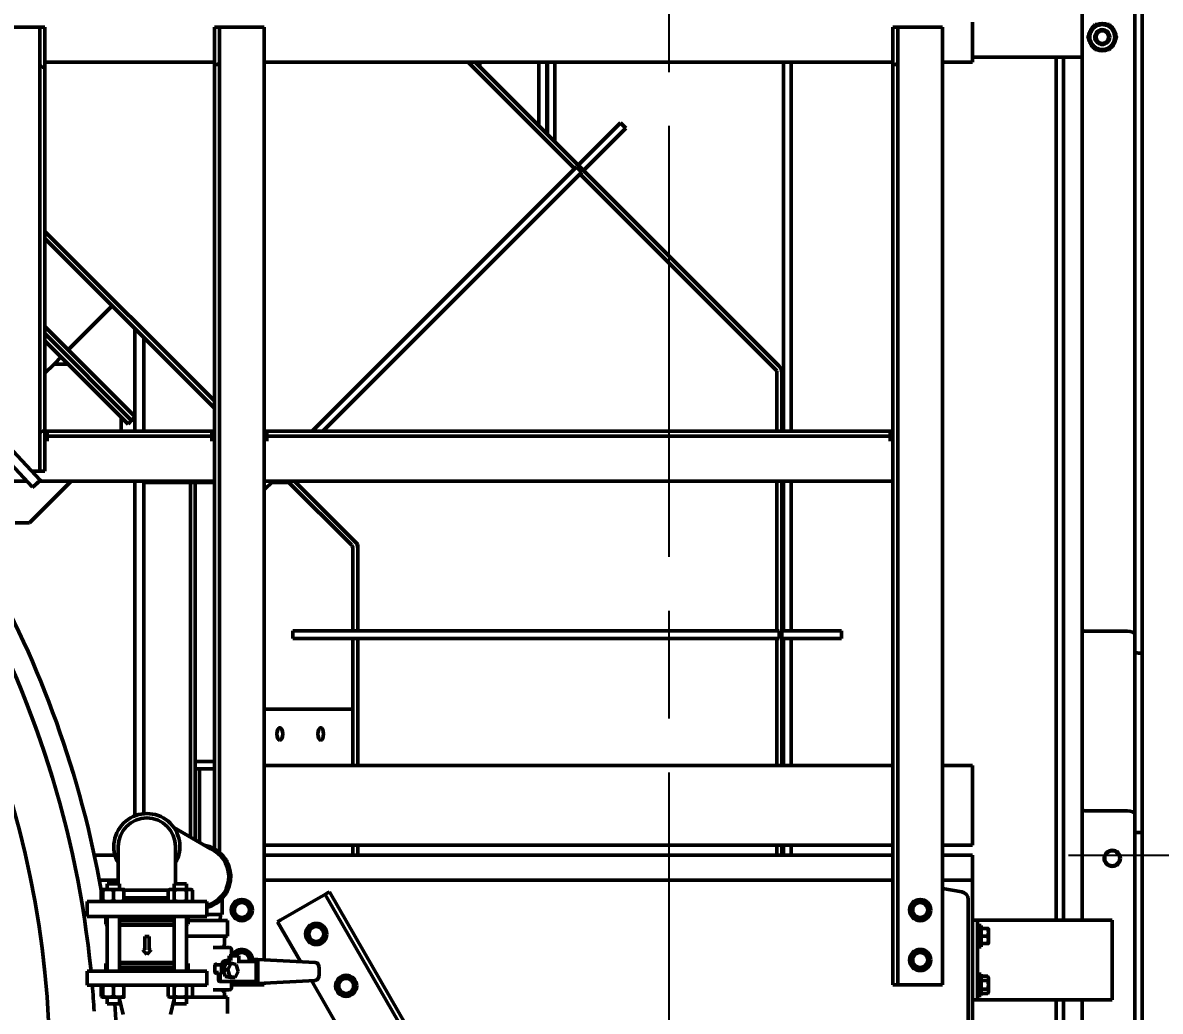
# Model space of a CAD drawing. Header units: inches. Extents: x 11 to 1621, y 11 to 1332.
# Drawn here: x 1294.2 to 1351.2, y 361.4 to 410.9 of the extents above; entities that cross this region are included whole.
import ezdxf

# ---------------------------------------------------------------- set-up
doc = ezdxf.new("R2010")
doc.units = ezdxf.units.IN
doc.header["$LTSCALE"] = 48
doc.header["$MEASUREMENT"] = 0
doc.linetypes.add('CHAIN', pattern=[0.7087, 0.4724, -0.0591, 0.1181, -0.0591])
for name, color, linetype, lineweight in [('Centerline (ANSI)', 7, 'Continuous', 25), ('Dimension (ANSI)', 7, 'Continuous', 25), ('Visible (ANSI)', 7, 'Continuous', 50)]:
    doc.layers.add(name, color=color, linetype=linetype, lineweight=lineweight)
doc.styles.add('Dimension Text', font='tahoma.ttf')
doc.dimstyles.new('ELC FT', dxfattribs={"dimscale": 48, "dimtxt": 0.12, "dimasz": 0.098425, "dimexe": 0.05, "dimexo": 0.1, "dimgap": 0.031496, "dimtad": 1, "dimdec": 5, "dimzin": 3, "dimdsep": 46, "dimlunit": 4, "dimtxsty": 'Dimension Text', "dimcen": 0.09, "dimdle": 0.5, "dimclrd": 5, "dimclre": 5, "dimclrt": 256, "dimadec": 1, "dimazin": 3, "dimtfac": 0.833333, "dimtofl": 0, "dimtmove": 0, "dimatfit": 3, "dimfxl": 0, "dimfrac": 2, "dimtolj": 1, "dimtzin": 0, "dimlwd": 25, "dimlwe": 25, "dimarcsym": 0})

# ---------------------------------------------------------------- blocks, each defined once
blk = doc.blocks.new('*D52')
at = {"layer": 'Defpoints', "color": 0, "linetype": 'Continuous', "transparency": 16777216}
for p in [(1341.759, 369.201), (1496.725, 369.201), (1479.309, 291.451)]:
    blk.add_point(p, dxfattribs=at)
at = {"layer": 'Dimension (ANSI)', "color": 5, "linetype": 'Continuous', "lineweight": 25, "transparency": 16777216}
for p, q in [((1346.559, 369.201), (1499.125, 369.201)), ((1496.725, 364.477), (1496.725, 348.077)), ((1496.725, 296.176), (1496.725, 312.575)), ((1484.109, 291.451), (1499.125, 291.451))]:
    blk.add_line(p, q, dxfattribs=at)
at = {"layer": 'Dimension (ANSI)', "color": 5, "linetype": 'Continuous', "transparency": 16777216}
for points in [[(1495.938, 364.477), (1497.512, 364.477), (1496.725, 369.201)], [(1495.938, 296.176), (1497.512, 296.176), (1496.725, 291.451)]]:
    blk.add_solid(points, dxfattribs=at)
at = {"layer": 'Dimension (ANSI)', "linetype": 'Continuous', "lineweight": 25, "transparency": 16777216, "insert": (1496.725, 330.326), "char_height": 5.76, "attachment_point": 5, "rotation": 90, "style": 'Dimension Text'}
blk.add_mtext('\\A1;\\fTahoma|b0|i0;6\'-5 3/4"\\P\\fTahoma|b0|i0;GRATING', dxfattribs=at)

msp = doc.modelspace()

# ---------------------------------------------------------------- linework, layer by layer
at = {"layer": 'Centerline (ANSI)', "linetype": 'CHAIN', "ltscale": 0.952448}
msp.add_line((1326.556979, 286.951101), (1326.556979, 506.511101), dxfattribs=at)
at = {"layer": 'Visible (ANSI)'}
for p, q in [((1347.259479, 411.451101), (1347.259479, 380.499471)), ((1349.884479, 379.412161), (1349.884479, 411.451101)), ((1350.259479, 379.33346), (1350.259479, 411.451101)), ((1292.879479, 410.701101), (1294.759479, 410.701101)), ((1294.759479, 410.701101), (1295.009479, 410.701101)), ((1295.259479, 410.701101), (1295.009479, 410.701101)), ((1295.009479, 410.701101), (1295.009479, 408.821101)), ((1295.259479, 408.701101), (1295.259479, 410.701101)), ((1303.759479, 410.701101), (1304.009479, 410.701101)), ((1303.759479, 408.826101), (1303.759479, 410.701101)), ((1304.009479, 410.701101), (1304.009479, 408.946101)), ((1304.009479, 410.701101), (1304.259479, 410.701101)), ((1304.259479, 410.701101), (1306.139479, 410.701101)), ((1306.259479, 410.701101), (1306.139479, 410.701101)), ((1306.259479, 363.960962), (1306.259479, 410.701101)), ((1337.759479, 410.701101), (1338.009479, 410.701101)), ((1337.759479, 408.826101), (1337.759479, 410.701101)), ((1338.009479, 410.701101), (1338.009479, 408.946101)), ((1338.009479, 410.701101), (1338.259479, 410.701101)), ((1338.259479, 410.701101), (1340.139479, 410.701101)), ((1340.259479, 410.701101), (1340.139479, 410.701101)), ((1340.259479, 362.701101), (1340.259479, 410.701101)), ((1341.759479, 410.951101), (1341.759479, 409.071101)), ((1295.009479, 408.821101), (1295.009479, 390.331101)), ((1295.259479, 408.951101), (1303.759479, 408.951101)), ((1303.889479, 408.826101), (1303.759479, 408.826101)), ((1303.759479, 369.525908), (1303.759479, 408.826101)), ((1304.009479, 369.35173), (1304.009479, 408.946101)), ((1306.259479, 408.951101), (1337.759479, 408.951101)), ((1321.818746, 403.604567), (1316.472213, 408.951101)), ((1321.995523, 403.781344), (1316.825766, 408.951101)), ((1317.056041, 408.720826), (1317.056041, 408.951101)), ((1320.016076, 405.760791), (1320.016076, 408.951101)), ((1320.419553, 405.357315), (1320.419553, 408.951101)), ((1320.446979, 405.329888), (1320.446979, 408.951101)), ((1320.826979, 404.949888), (1320.826979, 408.951101)), ((1332.286979, 390.451101), (1332.286979, 408.951101)), ((1332.666979, 390.451101), (1332.666979, 408.951101)), ((1337.889479, 408.826101), (1337.759479, 408.826101)), ((1337.759479, 362.701101), (1337.759479, 408.826101)), ((1338.009479, 362.701101), (1338.009479, 408.946101)), ((1340.259479, 408.951101), (1341.759479, 408.951101)), ((1347.248145, 409.201101), (1341.759479, 409.201101)), ((1341.759479, 408.951101), (1341.759479, 409.071101)), ((1345.946979, 409.201101), (1345.946979, 365.951101)), ((1346.321979, 365.951101), (1346.321979, 409.201101)), ((1347.248145, 409.201101), (1347.259479, 409.201101)), ((1295.129479, 408.701101), (1295.259479, 408.701101)), ((1295.259479, 390.451101), (1295.259479, 408.701101)), ((1321.995523, 403.781344), (1324.116843, 405.902665)), ((1322.260688, 403.516179), (1324.382008, 405.637499)), ((1324.116843, 405.902665), (1324.382008, 405.637499)), ((1308.66528, 390.451101), (1321.907135, 403.692956)), ((1322.1723, 403.427791), (1321.907135, 403.692956)), ((1321.995523, 403.781344), (1322.260688, 403.516179)), ((1309.19561, 390.451101), (1322.1723, 403.427791)), ((1331.946979, 393.476334), (1322.083911, 403.339402)), ((1332.050533, 393.726334), (1322.260688, 403.516179)), ((1295.259479, 400.465349), (1303.759479, 391.965349)), ((1295.259479, 400.111796), (1303.759479, 391.611796)), ((1298.638998, 396.732278), (1296.429289, 394.522569)), ((1299.788046, 391.163812), (1295.259479, 395.692379)), ((1299.61127, 390.987035), (1295.259479, 395.338825)), ((1299.61127, 390.987035), (1295.259479, 395.338825)), ((1299.774479, 391.177379), (1299.774479, 395.596796)), ((1300.214479, 390.451101), (1300.214479, 395.156796)), ((1295.259479, 394.985272), (1299.434493, 390.810258)), ((1295.722182, 393.815462), (1296.075736, 394.169016)), ((1295.722182, 393.815462), (1295.259479, 393.352759)), ((1296.429289, 393.815462), (1295.722182, 393.815462)), ((1331.946979, 390.451101), (1331.946979, 393.476334)), ((1332.196979, 390.451101), (1332.196979, 393.372781)), ((1299.08094, 390.456705), (1299.08094, 391.163812)), ((1299.61127, 390.987035), (1299.788046, 391.163812)), ((1299.774479, 390.451101), (1299.774479, 391.150245)), ((1299.434493, 390.810258), (1299.61127, 390.987035)), ((1292.962093, 390.206991), (1295.021728, 387.998302)), ((1295.009479, 390.331101), (1295.009479, 388.451101)), ((1295.259479, 390.451101), (1295.129479, 390.451101)), ((1295.259479, 390.451101), (1295.384479, 390.451101)), ((1295.259479, 388.451101), (1295.259479, 390.451101)), ((1295.384479, 390.451101), (1295.384479, 390.321101)), ((1295.384479, 390.451101), (1303.634479, 390.451101)), ((1295.384479, 390.201101), (1295.384479, 390.321101)), ((1295.384479, 390.201101), (1295.384479, 389.951101)), ((1295.384479, 390.201101), (1303.634479, 390.201101)), ((1299.08094, 390.456705), (1299.075336, 390.451101)), ((1303.634479, 390.321101), (1303.634479, 390.451101)), ((1303.634479, 390.451101), (1303.759479, 390.451101)), ((1303.634479, 390.321101), (1303.634479, 390.201101)), ((1303.634479, 389.951101), (1303.634479, 390.201101)), ((1306.259479, 390.451101), (1306.384479, 390.451101)), ((1306.384479, 390.451101), (1306.384479, 390.321101)), ((1306.384479, 390.451101), (1337.634479, 390.451101)), ((1306.384479, 390.201101), (1306.384479, 390.321101)), ((1306.384479, 390.201101), (1306.384479, 389.951101)), ((1306.384479, 390.201101), (1337.634479, 390.201101)), ((1337.634479, 390.321101), (1337.634479, 390.451101)), ((1337.634479, 390.451101), (1337.759479, 390.451101)), ((1337.634479, 390.321101), (1337.634479, 390.201101)), ((1337.634479, 389.951101), (1337.634479, 390.201101)), ((1294.634111, 387.636843), (1292.65459, 389.759619)), ((1294.599487, 388.451101), (1294.759479, 388.451101)), ((1294.759479, 388.451101), (1295.009479, 388.451101)), ((1295.009479, 388.451101), (1295.259479, 388.451101)), ((1292.759479, 387.951101), (1294.341061, 387.951101)), ((1296.575336, 387.951101), (1294.484745, 385.860511)), ((1295.021728, 387.998302), (1294.634111, 387.636843)), ((1295.035687, 387.983334), (1294.648069, 387.621875)), ((1295.001121, 387.951101), (1303.759479, 387.951101)), ((1295.021728, 387.998302), (1295.035687, 387.983334)), ((1299.774479, 371.173985), (1299.774479, 387.951101)), ((1300.214479, 371.278738), (1300.214479, 387.951101)), ((1300.214479, 387.880235), (1303.759479, 387.880235)), ((1302.791461, 387.880235), (1302.563766, 387.880235)), ((1302.563766, 370.103781), (1302.563766, 387.880235)), ((1302.791461, 369.972108), (1302.791461, 387.880235)), ((1306.259479, 387.514971), (1306.69561, 387.951101)), ((1306.259479, 387.951101), (1337.759479, 387.951101)), ((1306.624744, 387.880235), (1307.491041, 387.880235)), ((1307.420175, 387.951101), (1310.623756, 384.747519)), ((1307.773728, 387.951101), (1310.946979, 384.777849)), ((1331.946979, 380.444174), (1331.946979, 387.951101)), ((1332.196979, 380.444174), (1332.196979, 387.951101)), ((1332.286979, 380.444174), (1332.286979, 387.951101)), ((1332.666979, 380.444174), (1332.666979, 387.951101)), ((1294.648069, 387.621875), (1294.634111, 387.636843)), ((1293.777639, 385.860511), (1294.484745, 385.860511)), ((1310.696979, 384.570743), (1310.696979, 380.444174)), ((1310.946979, 384.777849), (1310.946979, 380.444174)), ((1307.696979, 380.444174), (1332.071979, 380.444174)), ((1307.696979, 380.444174), (1307.696979, 380.069174)), ((1332.071979, 380.069174), (1332.071979, 380.444174)), ((1332.196979, 380.444174), (1332.196979, 380.069174)), ((1332.196979, 380.444174), (1335.196979, 380.444174)), ((1335.196979, 380.444174), (1335.196979, 380.069174)), ((1347.259479, 371.499471), (1347.259479, 380.499471)), ((1347.449479, 380.420771), (1349.504479, 380.420771)), ((1347.449479, 380.420771), (1349.504479, 380.420771)), ((1307.696979, 380.069174), (1332.071979, 380.069174)), ((1310.696979, 380.069174), (1310.696979, 373.701101)), ((1310.946979, 380.069174), (1310.946979, 373.701101)), ((1331.946979, 373.701101), (1331.946979, 380.069174)), ((1332.196979, 380.069174), (1335.196979, 380.069174)), ((1332.196979, 373.701101), (1332.196979, 380.069174)), ((1332.286979, 373.701101), (1332.286979, 380.069174)), ((1332.666979, 373.701101), (1332.666979, 380.069174)), ((1349.884479, 370.412161), (1349.884479, 379.412161)), ((1350.074479, 379.33346), (1350.259479, 379.33346)), ((1350.074479, 379.33346), (1350.259479, 379.33346)), ((1350.259479, 370.33346), (1350.259479, 379.33346)), ((1306.259479, 376.525229), (1310.696979, 376.525229)), ((1303.747269, 373.900229), (1302.791461, 373.900229)), ((1302.791461, 373.525229), (1303.759479, 373.525229)), ((1303.009642, 369.845939), (1303.009642, 373.525229)), ((1306.259479, 373.701101), (1337.759479, 373.701101)), ((1340.259479, 373.701101), (1341.759479, 373.701101)), ((1341.759479, 373.701101), (1341.759479, 369.701101)), ((1347.259479, 365.951101), (1347.259479, 371.499471)), ((1347.449479, 371.420771), (1349.504479, 371.420771)), ((1347.449479, 371.420771), (1349.504479, 371.420771)), ((1303.570066, 369.521855), (1301.725229, 370.588692)), ((1349.884479, 294.451101), (1349.884479, 370.412161)), ((1350.074479, 370.33346), (1350.259479, 370.33346)), ((1350.074479, 370.33346), (1350.259479, 370.33346)), ((1350.259479, 294.451101), (1350.259479, 370.33346)), ((1298.936979, 367.757735), (1298.936979, 369.630235)), ((1301.811979, 367.757735), (1301.811979, 369.630235)), ((1303.725371, 369.432045), (1303.570066, 369.521855)), ((1306.259479, 369.701101), (1337.759479, 369.701101)), ((1310.696979, 369.701101), (1310.696979, 369.201101)), ((1310.946979, 369.701101), (1310.946979, 369.201101)), ((1331.946979, 369.201101), (1331.946979, 369.701101)), ((1332.196979, 369.201101), (1332.196979, 369.701101)), ((1332.286979, 369.201101), (1332.286979, 369.701101)), ((1332.666979, 369.201101), (1332.666979, 369.701101)), ((1340.259479, 369.701101), (1341.759479, 369.701101)), ((1297.739106, 369.201101), (1298.774789, 369.201101)), ((1337.759479, 369.201101), (1306.259479, 369.201101)), ((1341.759479, 369.201101), (1340.259479, 369.201101)), ((1341.759479, 369.201101), (1341.759479, 367.951101)), ((1298.936979, 367.951101), (1297.990642, 367.951101)), ((1299.007601, 367.757735), (1298.382601, 367.757735)), ((1298.382601, 367.757735), (1298.382601, 367.486735)), ((1299.007601, 367.757735), (1299.007601, 367.486735)), ((1302.366358, 367.757735), (1301.741358, 367.757735)), ((1301.741358, 367.757735), (1301.741358, 367.486735)), ((1302.366358, 367.757735), (1302.366358, 367.486735)), ((1306.259479, 367.951101), (1337.759479, 367.951101)), ((1337.759479, 367.951101), (1306.259479, 367.951101)), ((1341.759479, 367.951101), (1340.259479, 367.951101)), ((1341.759479, 367.951101), (1340.259479, 367.951101)), ((1341.759479, 359.951101), (1341.759479, 367.951101)), ((1298.164101, 367.486735), (1298.081955, 367.44843)), ((1298.081955, 367.44843), (1298.081955, 366.91604)), ((1298.429601, 367.486735), (1298.164101, 367.486735)), ((1298.164101, 367.44843), (1298.164101, 366.91604)), ((1298.960601, 367.486735), (1298.429601, 367.486735)), ((1298.695101, 367.44843), (1298.695101, 366.91604)), ((1299.226101, 367.486735), (1298.960601, 367.486735)), ((1301.455306, 367.455235), (1299.226101, 367.455235)), ((1299.226101, 367.44843), (1299.226101, 366.91604)), ((1301.522858, 367.486735), (1301.440712, 367.44843)), ((1301.440712, 367.44843), (1301.440712, 366.91604)), ((1301.593999, 367.486735), (1301.522858, 367.486735)), ((1302.053858, 367.486735), (1301.593999, 367.486735)), ((1301.747285, 367.44843), (1301.747285, 366.91604)), ((1302.513718, 367.486735), (1302.053858, 367.486735)), ((1302.360431, 367.44843), (1302.360431, 366.91604)), ((1302.584858, 367.486735), (1302.513718, 367.486735)), ((1302.584858, 367.486735), (1302.667004, 367.44843)), ((1302.667004, 367.44843), (1302.667004, 366.91604)), ((1309.086544, 367.111677), (1309.30305, 367.236677)), ((1309.46543, 367.330427), (1309.30305, 367.236677)), ((1313.947223, 359.192735), (1309.30305, 367.236677)), ((1309.46543, 367.330427), (1309.519557, 367.361677)), ((1309.519557, 367.361677), (1314.235898, 359.192735)), ((1340.259479, 367.524321), (1341.213848, 367.364614)), ((1341.213848, 367.364614), (1340.259479, 367.524321)), ((1303.374479, 366.877735), (1297.374479, 366.877735)), ((1297.374479, 366.127735), (1297.374479, 366.877735)), ((1298.164101, 366.877735), (1298.081955, 366.91604)), ((1301.440712, 367.067735), (1299.226101, 367.067735)), ((1301.522858, 366.877735), (1301.440712, 366.91604)), ((1302.584858, 366.877735), (1302.667004, 366.91604)), ((1303.374479, 366.127735), (1303.374479, 366.877735)), ((1304.141979, 366.232608), (1304.141979, 367.031209)), ((1307.08386, 365.955427), (1309.086544, 367.111677)), ((1341.539479, 366.979963), (1341.539479, 360.922239)), ((1341.539479, 360.922239), (1341.539479, 366.979963)), ((1303.374479, 366.127735), (1297.374479, 366.127735)), ((1298.309479, 366.062735), (1298.382601, 366.062735)), ((1298.309479, 366.062735), (1298.309479, 365.942735)), ((1298.382601, 366.127735), (1298.382601, 363.382735)), ((1299.007601, 366.127735), (1299.007601, 363.382735)), ((1301.741358, 366.067735), (1299.007601, 366.067735)), ((1299.007601, 366.062735), (1301.741358, 366.062735)), ((1301.741358, 366.127735), (1301.741358, 363.382735)), ((1302.366358, 366.127735), (1302.366358, 363.382735)), ((1302.366358, 366.062735), (1302.439479, 366.062735)), ((1302.439479, 366.062735), (1302.439479, 365.942735)), ((1303.374479, 366.232608), (1304.141979, 366.232608)), ((1304.049927, 365.924408), (1304.059559, 366.232608)), ((1298.309479, 365.942735), (1298.382601, 365.942735)), ((1298.311979, 365.745426), (1298.311979, 365.942735)), ((1298.382601, 365.745426), (1298.311979, 365.745426)), ((1298.382601, 365.733144), (1298.311979, 365.745426)), ((1299.007601, 365.942735), (1301.741358, 365.942735)), ((1301.741358, 365.745426), (1299.007601, 365.745426)), ((1301.741358, 365.694323), (1299.007601, 365.694323)), ((1302.366358, 365.942735), (1302.439479, 365.942735)), ((1302.436979, 365.745426), (1302.366358, 365.745426)), ((1302.366358, 365.733144), (1302.436979, 365.745426)), ((1302.436979, 365.745426), (1302.436979, 365.942735)), ((1303.260179, 365.924408), (1302.436979, 365.924408)), ((1303.260179, 365.924408), (1303.44785, 365.924408)), ((1304.365769, 365.924408), (1303.44785, 365.924408)), ((1304.365769, 365.924408), (1304.417332, 365.924408)), ((1304.417332, 365.137006), (1304.417332, 365.924408)), ((1307.08386, 365.955427), (1306.921481, 365.861677)), ((1308.073644, 363.866071), (1306.921481, 365.861677)), ((1341.759479, 365.951101), (1342.009479, 365.951101)), ((1342.009479, 365.951101), (1342.259479, 365.951101)), ((1342.009479, 365.951101), (1342.009479, 361.951101)), ((1342.186479, 365.677765), (1342.009479, 365.677765)), ((1342.186479, 364.614765), (1342.186479, 365.677765)), ((1342.186479, 365.521265), (1342.516986, 365.521265)), ((1342.259479, 365.951101), (1348.759479, 365.951101)), ((1342.550479, 365.333765), (1342.550479, 365.521265)), ((1348.759479, 365.951101), (1348.759479, 361.951101)), ((1300.267996, 365.13051), (1300.480963, 365.13051)), ((1300.267996, 365.13051), (1300.267996, 364.466297)), ((1300.480963, 364.466297), (1300.480963, 365.13051)), ((1302.366358, 365.137006), (1302.595928, 365.137006)), ((1302.595928, 365.137006), (1303.11726, 365.137006)), ((1303.11726, 365.137006), (1303.260179, 365.137006)), ((1303.44785, 365.137006), (1303.260179, 365.137006)), ((1303.44785, 365.137006), (1303.546598, 365.137006)), ((1303.546598, 365.137006), (1303.906809, 365.137006)), ((1303.906809, 365.137006), (1304.267021, 365.137006)), ((1304.266979, 365.042004), (1304.266979, 364.74526)), ((1304.267021, 365.137006), (1304.365769, 365.137006)), ((1304.417332, 365.137006), (1304.365769, 365.137006)), ((1342.186479, 365.146265), (1342.516986, 365.146265)), ((1342.550479, 364.958765), (1342.550479, 365.333765)), ((1342.550479, 364.771265), (1342.550479, 364.958765)), ((1300.374479, 364.216303), (1300.16471, 364.466297)), ((1300.16471, 364.466297), (1300.267996, 364.466297)), ((1300.584249, 364.466297), (1300.374479, 364.216303)), ((1300.480963, 364.466297), (1300.584249, 364.466297)), ((1304.022235, 364.574506), (1303.688535, 364.574506)), ((1304.519853, 364.574506), (1304.022235, 364.574506)), ((1304.619853, 364.474506), (1304.619853, 364.15505)), ((1342.186479, 364.614765), (1342.009479, 364.614765)), ((1342.186479, 364.771265), (1342.516986, 364.771265)), ((1298.382601, 363.777326), (1298.311979, 363.765044)), ((1298.382601, 363.765044), (1298.311979, 363.765044)), ((1298.311979, 363.567735), (1298.311979, 363.765044)), ((1301.741358, 363.816146), (1299.007601, 363.816146)), ((1301.741358, 363.765044), (1299.007601, 363.765044)), ((1302.366358, 363.777326), (1302.436979, 363.765044)), ((1302.436979, 363.765044), (1302.366358, 363.765044)), ((1302.436979, 363.567735), (1302.436979, 363.765044)), ((1304.241421, 363.552183), (1304.362992, 363.783617)), ((1304.359379, 363.928006), (1304.446551, 363.928006)), ((1304.362992, 363.783617), (1304.595452, 363.783617)), ((1304.435285, 363.478708), (1304.595452, 363.783617)), ((1304.446551, 363.928006), (1304.579373, 363.928006)), ((1304.492201, 364.15505), (1304.492201, 363.928006)), ((1304.492201, 364.15505), (1304.579373, 364.15505)), ((1304.579373, 364.15505), (1304.97784, 364.15505)), ((1304.579373, 363.928006), (1304.579373, 364.15505)), ((1304.595452, 363.783617), (1304.853705, 363.730498)), ((1305.024249, 363.878128), (1304.893281, 363.878128)), ((1304.97784, 364.15505), (1304.97784, 363.878128)), ((1305.725317, 363.878128), (1305.024249, 363.878128)), ((1305.725317, 363.878128), (1305.856285, 363.878128)), ((1305.767255, 363.976532), (1305.727016, 363.976532)), ((1305.727016, 363.976532), (1305.727016, 363.878128)), ((1305.764911, 363.878128), (1305.767291, 363.978066)), ((1305.93247, 363.978066), (1305.767291, 363.978066)), ((1305.856285, 362.874191), (1305.856285, 363.878128)), ((1305.856285, 363.878128), (1305.93009, 363.878128)), ((1305.93009, 363.878128), (1305.93247, 363.978066)), ((1305.93009, 362.874191), (1305.93009, 363.878128)), ((1308.815128, 363.827288), (1305.93247, 363.978066)), ((1297.374479, 363.382735), (1303.374479, 363.382735)), ((1297.374479, 363.382735), (1297.374479, 362.692735)), ((1298.382601, 363.567735), (1298.309479, 363.567735)), ((1298.309479, 363.447735), (1298.309479, 363.567735)), ((1298.382601, 363.447735), (1298.309479, 363.447735)), ((1301.741358, 363.567735), (1299.007601, 363.567735)), ((1301.741358, 363.447735), (1299.007601, 363.447735)), ((1299.007601, 363.442735), (1301.741358, 363.442735)), ((1302.439479, 363.567735), (1302.366358, 363.567735)), ((1302.439479, 363.447735), (1302.366358, 363.447735)), ((1302.439479, 363.447735), (1302.439479, 363.567735)), ((1303.374479, 363.382735), (1303.374479, 362.692735)), ((1303.772039, 363.711471), (1304.120728, 363.711471)), ((1303.772039, 363.711471), (1303.772039, 363.31777)), ((1303.772039, 363.31777), (1303.960912, 363.31777)), ((1303.960912, 363.31777), (1303.960912, 362.952931)), ((1304.048084, 362.952931), (1304.048084, 363.31777)), ((1304.048084, 363.31777), (1304.120728, 363.31777)), ((1304.120728, 363.31777), (1304.120728, 363.711471)), ((1304.120728, 363.711471), (1304.273922, 363.711471)), ((1304.273922, 363.31777), (1304.120728, 363.31777)), ((1304.241322, 363.478708), (1304.435285, 363.478708)), ((1304.300913, 363.12068), (1304.246917, 363.31777)), ((1304.533372, 363.12068), (1304.435285, 363.478708)), ((1304.951792, 363.37247), (1304.791626, 363.067561)), ((1304.853705, 363.730498), (1304.951792, 363.37247)), ((1309.008359, 363.221697), (1309.008359, 363.530622)), ((1342.186479, 363.232601), (1342.009479, 363.232601)), ((1342.186479, 362.169601), (1342.186479, 363.232601)), ((1297.374479, 362.692735), (1303.374479, 362.692735)), ((1298.164101, 362.692735), (1298.081955, 362.65443)), ((1298.081955, 362.12204), (1298.081955, 362.65443)), ((1298.164101, 362.12204), (1298.164101, 362.65443)), ((1298.695101, 362.12204), (1298.695101, 362.65443)), ((1299.226101, 362.12204), (1299.226101, 362.65443)), ((1301.522858, 362.692735), (1301.440712, 362.65443)), ((1301.440712, 362.12204), (1301.440712, 362.65443)), ((1301.747285, 362.12204), (1301.747285, 362.65443)), ((1302.360431, 362.12204), (1302.360431, 362.65443)), ((1302.584858, 362.692735), (1302.667004, 362.65443)), ((1302.667004, 362.12204), (1302.667004, 362.65443)), ((1304.014041, 362.874191), (1304.101213, 362.874191)), ((1304.893281, 362.874191), (1304.101213, 362.874191)), ((1304.300913, 363.12068), (1304.533372, 363.12068)), ((1304.559167, 363.067561), (1304.300913, 363.12068)), ((1304.791626, 363.067561), (1304.533372, 363.12068)), ((1304.559167, 363.067561), (1304.791626, 363.067561)), ((1304.619853, 362.874191), (1304.619853, 362.554735)), ((1306.139479, 362.701101), (1304.619853, 362.701101)), ((1304.893281, 362.874191), (1305.024249, 362.874191)), ((1305.725317, 362.874191), (1305.024249, 362.874191)), ((1305.856285, 362.874191), (1305.725317, 362.874191)), ((1305.727016, 362.874191), (1305.727016, 362.775788)), ((1305.727016, 362.775788), (1305.767255, 362.775788)), ((1305.764911, 362.874191), (1305.767291, 362.774253)), ((1305.767291, 362.774253), (1305.93247, 362.774253)), ((1305.856285, 362.874191), (1305.93009, 362.874191)), ((1305.93247, 362.774253), (1305.93009, 362.874191)), ((1305.93247, 362.774253), (1308.815128, 362.925031)), ((1306.139479, 362.701101), (1306.259479, 362.701101)), ((1306.259479, 362.701101), (1306.259479, 362.791358)), ((1310.133284, 360.29867), (1308.622763, 362.91497)), ((1337.889479, 362.701101), (1337.759479, 362.701101)), ((1337.889479, 362.701101), (1338.009479, 362.701101)), ((1338.259479, 362.701101), (1338.009479, 362.701101)), ((1340.139479, 362.701101), (1338.259479, 362.701101)), ((1340.139479, 362.701101), (1340.259479, 362.701101)), ((1342.186479, 363.134114), (1342.516986, 363.134114)), ((1342.186479, 362.917607), (1342.516986, 362.917607)), ((1342.550479, 363.076101), (1342.516986, 363.134114)), ((1342.550479, 363.02586), (1342.550479, 363.076101)), ((1342.550479, 362.701101), (1342.550479, 363.02586)), ((1342.550479, 362.376341), (1342.550479, 362.701101)), ((1298.164101, 362.083735), (1298.081955, 362.12204)), ((1298.164101, 362.083735), (1298.429601, 362.083735)), ((1298.382601, 362.083735), (1298.382601, 361.757735)), ((1298.429601, 362.083735), (1298.960601, 362.083735)), ((1298.960601, 362.083735), (1299.226101, 362.083735)), ((1299.007601, 362.083735), (1299.007601, 361.757735)), ((1301.522858, 362.083735), (1301.440712, 362.12204)), ((1301.522858, 362.083735), (1301.593999, 362.083735)), ((1301.593999, 362.083735), (1302.053858, 362.083735)), ((1301.741358, 362.083735), (1301.741358, 361.757735)), ((1302.053858, 362.083735), (1302.513718, 362.083735)), ((1302.366358, 362.083735), (1302.366358, 361.757735)), ((1302.513718, 362.083735), (1302.584858, 362.083735)), ((1302.584858, 362.083735), (1302.667004, 362.12204)), ((1302.595928, 362.087006), (1302.591874, 362.087006)), ((1303.11726, 362.087006), (1302.595928, 362.087006)), ((1303.260179, 362.087006), (1303.11726, 362.087006)), ((1303.260179, 362.087006), (1303.44785, 362.087006)), ((1303.546598, 362.087006), (1303.44785, 362.087006)), ((1303.906809, 362.087006), (1303.546598, 362.087006)), ((1303.69105, 362.454735), (1304.022235, 362.454735)), ((1304.267021, 362.087006), (1303.906809, 362.087006)), ((1304.022235, 362.454735), (1304.519853, 362.454735)), ((1304.266979, 362.294852), (1304.266979, 362.182009)), ((1304.365769, 362.087006), (1304.267021, 362.087006)), ((1304.365769, 362.087006), (1304.417332, 362.087006)), ((1304.417332, 361.260235), (1304.417332, 362.087006)), ((1342.186479, 362.169601), (1342.009479, 362.169601)), ((1342.186479, 362.484595), (1342.516986, 362.484595)), ((1342.186479, 362.268088), (1342.516986, 362.268088)), ((1342.550479, 362.326101), (1342.516986, 362.268088)), ((1342.550479, 362.326101), (1342.550479, 362.376341)), ((1298.382601, 361.757735), (1299.007601, 361.757735)), ((1299.184479, 361.213846), (1299.007601, 361.98321)), ((1301.564479, 361.213846), (1301.741358, 361.98321)), ((1301.741358, 361.757735), (1302.366358, 361.757735)), ((1342.009479, 361.951101), (1341.759479, 361.951101)), ((1342.009479, 361.951101), (1342.259479, 361.951101)), ((1348.759479, 361.951101), (1342.259479, 361.951101)), ((1345.946979, 361.951101), (1345.946979, 322.450782)), ((1346.321979, 292.50523), (1346.321979, 361.951101)), ((1347.259479, 294.451101), (1347.259479, 361.951101))]:
    msp.add_line(p, q, dxfattribs=at)
for centre, radius in [((1348.259479, 410.201101), 0.375127), ((1348.259479, 410.201101), 0.375), ((1348.259479, 410.201101), 0.313655), ((1247.196979, 358.380235), 48.3125), ((1348.759479, 369.044851), 0.40625), ((1348.759479, 369.044851), 0.375), ((1305.134479, 366.451101), 0.5315), ((1339.134479, 366.451101), 0.5315), ((1308.862265, 365.250139), 0.5315), ((1339.134479, 363.951101), 0.5315), ((1310.362265, 362.652063), 0.5315)]:
    msp.add_circle(centre, radius, dxfattribs=at)
for centre, radius, start, end in [((1348.259479, 410.201101), 0.6875, 125.3800227, 174.6199773), ((1348.259479, 410.201101), 0.625, 150, 210), ((1348.259479, 410.201101), 0.625, 90, 150), ((1348.259479, 410.201101), 0.6875, 65.3800227, 114.6199773), ((1348.259479, 410.201101), 0.625, 30, 90), ((1348.259479, 410.201101), 0.6875, 5.3800227, 54.6199773), ((1348.259479, 410.201101), 0.625, 330, 30), ((1348.259479, 410.201101), 0.6875, 185.3800227, 234.6199773), ((1348.259479, 410.201101), 0.6875, 305.3800227, 354.6199773), ((1348.259479, 410.201101), 0.625, 210, 270), ((1348.259479, 410.201101), 0.6875, 245.3800227, 294.6199773), ((1348.259479, 410.201101), 0.625, 270, 330), ((1295.129479, 408.821101), 0.12, 180, 270), ((1303.889479, 408.946101), 0.12, 270, 0), ((1337.889479, 408.946101), 0.12, 270, 0), ((1331.696979, 393.372781), 0.5, 0, 45), ((1295.129479, 390.331101), 0.12, 90, 180), ((1310.446979, 384.570743), 0.5, 0, 45), ((1310.446979, 384.570743), 0.25, 0, 45), ((1247.196979, 358.380235), 51.6875, 10.1048255, 29.4399956), ((1247.196979, 358.380235), 50.625, 5.6709263, 29.5835118), ((1300.374479, 369.630235), 1.65625, 330.2183448, 209.7816552), ((1300.374479, 369.630235), 1.4375, 0, 180), ((1302.971506, 368.128419), 1.604331, 284.5472473, 80.1338321), ((1302.971506, 368.128419), 1.505906, 285.5212145, 59.9599466), ((1302.971506, 368.128419), 1.61, 26.7254472, 33.1944461), ((1302.971506, 368.128419), 1.61, 326.7254472, 333.1944461), ((1341.149479, 366.979963), 0.39, 0, 80.5), ((1341.149479, 366.979963), 0.39, 0, 80.5), ((1305.134479, 366.451101), 0.375, 150, 210), ((1305.134479, 366.451101), 0.375, 90, 150), ((1305.134479, 366.451101), 0.375, 30, 90), ((1305.134479, 366.451101), 0.375, 330, 30), ((1339.134479, 366.451101), 0.375, 150, 210), ((1339.134479, 366.451101), 0.375, 90, 150), ((1339.134479, 366.451101), 0.375, 30, 90), ((1339.134479, 366.451101), 0.375, 330, 30), ((1247.196979, 358.380235), 51.6875, 8.5477509, 8.6206199), ((1305.134479, 366.451101), 0.375, 210, 270), ((1305.134479, 366.451101), 0.375, 270, 330), ((1339.134479, 366.451101), 0.375, 210, 270), ((1339.134479, 366.451101), 0.375, 270, 330), ((1247.196979, 358.380235), 51.6875, 7.9909101, 8.1832238), ((1308.862265, 365.250139), 0.375, 120, 180), ((1308.862265, 365.250139), 0.375, 60, 120), ((1308.862265, 365.250139), 0.375, 0, 60), ((1308.862265, 365.250139), 0.375, 180, 240), ((1308.862265, 365.250139), 0.375, 240, 300), ((1308.862265, 365.250139), 0.375, 300, 0), ((1304.266979, 364.528753), 0.125, 120, 153.9844878), ((1304.141979, 364.74526), 0.125, 300, 0), ((1304.519853, 364.474506), 0.1, 0, 90), ((1305.134479, 363.951101), 0.5315, 352.1086027, 157.4354757), ((1305.134479, 363.951101), 0.375, 90, 147.0529128), ((1305.134479, 363.951101), 0.375, 30, 90), ((1339.134479, 363.951101), 0.375, 90, 150), ((1339.134479, 363.951101), 0.375, 30, 90), ((1305.134479, 363.951101), 0.375, 348.7789959, 30), ((1339.134479, 363.951101), 0.375, 150, 210), ((1339.134479, 363.951101), 0.375, 210, 270), ((1339.134479, 363.951101), 0.375, 270, 330), ((1339.134479, 363.951101), 0.375, 330, 30), ((1247.196979, 358.380235), 50.625, 3.3972958, 4.8866738), ((1310.362265, 362.652063), 0.375, 120, 180), ((1310.362265, 362.652063), 0.375, 180, 240), ((1310.362265, 362.652063), 0.375, 60, 120), ((1310.362265, 362.652063), 0.375, 0, 60), ((1310.362265, 362.652063), 0.375, 300, 0), ((1304.266979, 362.511359), 0.125, 210.9908332, 240), ((1304.141979, 362.294852), 0.125, 0, 60), ((1304.519853, 362.554735), 0.1, 270, 0), ((1310.362265, 362.652063), 0.375, 240, 300), ((1247.196979, 358.380235), 51.6875, 1.3563288, 3.7466404)]:
    msp.add_arc(centre, radius, start, end, dxfattribs=at)
for centre, major_axis, ratio, start_param, end_param in [((1347.449479, 380.499471), (0.19, 0), 0.414213562, 3.141592654, 4.71238898), ((1347.449479, 380.499471), (0.19, 0), 0.414213562, 3.141592654, 4.71238898), ((1349.504479, 380.26337), (-0.38, 0), 0.414213562, 3.141592654, 4.71238898), ((1349.504479, 380.26337), (-0.38, 0), 0.414213562, 3.141592654, 4.71238898), ((1350.074479, 379.412161), (0.19, 0), 0.414213562, 3.141592654, 4.71238898), ((1350.074479, 379.412161), (0.19, 0), 0.414213562, 3.141592654, 4.71238898), ((1303.747269, 374.280229), (0, -0.38), 0.890292068, 0, 0.036100318), ((1347.449479, 371.499471), (0.19, 0), 0.414213562, 3.141592654, 4.71238898), ((1347.449479, 371.499471), (0.19, 0), 0.414213562, 3.141592654, 4.71238898), ((1349.504479, 371.26337), (-0.38, 0), 0.414213562, 3.141592654, 4.71238898), ((1349.504479, 371.26337), (-0.38, 0), 0.414213562, 3.141592654, 4.71238898), ((1350.074479, 370.412161), (0.19, 0), 0.414213562, 3.141592654, 4.71238898), ((1350.074479, 370.412161), (0.19, 0), 0.414213562, 3.141592654, 4.71238898), ((1303.712943, 363.811471), (-0.093222, 0.093222), 0.388213183, 2.771288439, 4.342084766), ((1304.34485, 363.514621), (0, 0.413386), 0.674737093, 6.25713842, 7.357664272), ((1304.359379, 363.514621), (0, 0.413386), 0.674737093, 0, 1.074478965), ((1304.446551, 363.514621), (0, 0.413386), 0.674737093, 0, 1.074478965), ((1308.808063, 363.530622), (0, 0.29685), 0.674737093, 4.71238898, 6.247907675), ((1303.712943, 363.21777), (0.093222, 0.093222), 0.388213183, 5.082693195, 6.653489522), ((1308.808063, 363.221697), (0, -0.29685), 0.674737093, 0.035277632, 1.570796327), ((1304.014041, 362.952931), (0, -0.07874), 0.674737093, 4.71238898, 6.283185307), ((1304.101213, 362.952931), (0, -0.07874), 0.674737093, 4.71238898, 6.283185307)]:
    msp.add_ellipse(centre, major_axis=major_axis, ratio=ratio, start_param=start_param, end_param=end_param, dxfattribs=at)
for centre in [(1307.037932, 375.275229), (1309.087187, 375.275229)]:
    msp.add_ellipse(centre, major_axis=(0, -0.3125), ratio=0.45538998, dxfattribs=at)
for points, weights in [([(1347.537792, 410.201101), (1347.634479, 410.368569), (1347.718214, 410.513601)], [1, 1.0379548493, 1]), ([(1347.718214, 410.513601), (1347.801948, 410.658633), (1347.898636, 410.826101)], [1, 1.0379548493, 1]), ([(1347.898636, 410.826101), (1348.092011, 410.826101), (1348.259479, 410.826101)], [1, 1.0379548493, 1]), ([(1348.259479, 410.826101), (1348.426948, 410.826101), (1348.620323, 410.826101)], [1, 1.0379548493, 1]), ([(1348.620323, 410.826101), (1348.717011, 410.658633), (1348.800745, 410.513601)], [1, 1.0379548493, 1]), ([(1348.800745, 410.513601), (1348.884479, 410.368569), (1348.981167, 410.201101)], [1, 1.0379548493, 1]), ([(1347.718214, 409.888601), (1347.634479, 410.033633), (1347.537792, 410.201101)], [1, 1.0379548493, 1]), ([(1348.981167, 410.201101), (1348.884479, 410.033633), (1348.800745, 409.888601)], [1, 1.0379548493, 1]), ([(1347.898636, 409.576101), (1347.801948, 409.743569), (1347.718214, 409.888601)], [1, 1.0379548493, 1]), ([(1348.259479, 409.576101), (1348.092011, 409.576101), (1347.898636, 409.576101)], [1, 1.0379548493, 1]), ([(1348.620323, 409.576101), (1348.426948, 409.576101), (1348.259479, 409.576101)], [1, 1.0379548493, 1]), ([(1348.800745, 409.888601), (1348.717011, 409.743569), (1348.620323, 409.576101)], [1, 1.0379548493, 1]), ([(1304.307808, 369.016212), (1304.313285, 369.013044), (1304.318782, 369.009865)], [1.00194143343, 1.00101682514, 1.00007751287]), ([(1304.409513, 368.852461), (1304.409509, 368.846111), (1304.409504, 368.839784)], [1.00007751287, 1.00101682514, 1.00194143343]), ([(1298.164101, 367.478), (1298.125268, 367.468627), (1298.081955, 367.44843)], [1.01895290532, 1.01965956375, 1]), ([(1298.164101, 367.44843), (1298.164101, 367.486735), (1298.164101, 367.486735)], [1, 1.0379548493, 1]), ([(1298.429601, 367.486735), (1298.306382, 367.486735), (1298.164101, 367.44843)], [1, 1.0379548493, 1]), ([(1298.695101, 367.44843), (1298.55282, 367.486735), (1298.429601, 367.486735)], [1, 1.0379548493, 1]), ([(1298.960601, 367.486735), (1298.837382, 367.486735), (1298.695101, 367.44843)], [1, 1.0379548493, 1]), ([(1299.226101, 367.44843), (1299.08382, 367.486735), (1298.960601, 367.486735)], [1, 1.0379548493, 1]), ([(1299.226101, 367.486735), (1299.226101, 367.486735), (1299.226101, 367.44843)], [1, 1.0379548493, 1]), ([(1301.593999, 367.486735), (1301.522858, 367.486735), (1301.440712, 367.44843)], [1, 1.0379548493, 1]), ([(1301.747285, 367.44843), (1301.665139, 367.486735), (1301.593999, 367.486735)], [1, 1.0379548493, 1]), ([(1302.053858, 367.486735), (1301.911577, 367.486735), (1301.747285, 367.44843)], [1, 1.0379548493, 1]), ([(1302.360431, 367.44843), (1302.196139, 367.486735), (1302.053858, 367.486735)], [1, 1.0379548493, 1]), ([(1302.513718, 367.486735), (1302.442577, 367.486735), (1302.360431, 367.44843)], [1, 1.0379548493, 1]), ([(1302.667004, 367.44843), (1302.584858, 367.486735), (1302.513718, 367.486735)], [1, 1.0379548493, 1]), ([(1304.317549, 367.24509), (1304.312047, 367.241919), (1304.306565, 367.238759)], [1.00007751287, 1.00101682514, 1.00194143343]), ([(1304.408508, 367.415044), (1304.408504, 367.408717), (1304.408499, 367.402367)], [1.00194143343, 1.00101682514, 1.00007751287]), ([(1298.081955, 366.91604), (1298.125268, 366.895843), (1298.164101, 366.88647)], [1, 1.01965956375, 1.01895290532]), ([(1298.164101, 366.877735), (1298.164101, 366.877735), (1298.164101, 366.91604)], [1, 1.0379548493, 1]), ([(1298.164101, 366.91604), (1298.306382, 366.877735), (1298.429601, 366.877735)], [1, 1.0379548493, 1]), ([(1298.429601, 366.877735), (1298.55282, 366.877735), (1298.695101, 366.91604)], [1, 1.0379548493, 1]), ([(1298.695101, 366.91604), (1298.837382, 366.877735), (1298.960601, 366.877735)], [1, 1.0379548493, 1]), ([(1298.960601, 366.877735), (1299.08382, 366.877735), (1299.226101, 366.91604)], [1, 1.0379548493, 1]), ([(1299.226101, 366.91604), (1299.226101, 366.877735), (1299.226101, 366.877735)], [1, 1.0379548493, 1]), ([(1301.440712, 366.91604), (1301.522858, 366.877735), (1301.593999, 366.877735)], [1, 1.0379548493, 1]), ([(1301.593999, 366.877735), (1301.665139, 366.877735), (1301.747285, 366.91604)], [1, 1.0379548493, 1]), ([(1301.747285, 366.91604), (1301.911577, 366.877735), (1302.053858, 366.877735)], [1, 1.0379548493, 1]), ([(1302.053858, 366.877735), (1302.196139, 366.877735), (1302.360431, 366.91604)], [1, 1.0379548493, 1]), ([(1302.360431, 366.91604), (1302.442577, 366.877735), (1302.513718, 366.877735)], [1, 1.0379548493, 1]), ([(1302.513718, 366.877735), (1302.584858, 366.877735), (1302.667004, 366.91604)], [1, 1.0379548493, 1]), ([(1304.701467, 366.451101), (1304.759479, 366.551582), (1304.80972, 366.638601)], [1, 1.0379548493, 1]), ([(1304.80972, 366.638601), (1304.85996, 366.72562), (1304.917973, 366.826101)], [1, 1.0379548493, 1]), ([(1304.917973, 366.826101), (1305.033999, 366.826101), (1305.134479, 366.826101)], [1, 1.0379548493, 1]), ([(1305.134479, 366.826101), (1305.23496, 366.826101), (1305.350986, 366.826101)], [1, 1.0379548493, 1]), ([(1305.350986, 366.826101), (1305.408999, 366.72562), (1305.459239, 366.638601)], [1, 1.0379548493, 1]), ([(1305.459239, 366.638601), (1305.509479, 366.551582), (1305.567492, 366.451101)], [1, 1.0379548493, 1]), ([(1338.701467, 366.451101), (1338.759479, 366.551582), (1338.80972, 366.638601)], [1, 1.0379548493, 1]), ([(1338.80972, 366.638601), (1338.85996, 366.72562), (1338.917973, 366.826101)], [1, 1.0379548493, 1]), ([(1338.917973, 366.826101), (1339.033999, 366.826101), (1339.134479, 366.826101)], [1, 1.0379548493, 1]), ([(1339.134479, 366.826101), (1339.23496, 366.826101), (1339.350986, 366.826101)], [1, 1.0379548493, 1]), ([(1339.350986, 366.826101), (1339.408999, 366.72562), (1339.459239, 366.638601)], [1, 1.0379548493, 1]), ([(1339.459239, 366.638601), (1339.509479, 366.551582), (1339.567492, 366.451101)], [1, 1.0379548493, 1]), ([(1304.80972, 366.263601), (1304.759479, 366.35062), (1304.701467, 366.451101)], [1, 1.0379548493, 1]), ([(1304.917973, 366.076101), (1304.85996, 366.176582), (1304.80972, 366.263601)], [1, 1.0379548493, 1]), ([(1305.134479, 366.076101), (1305.033999, 366.076101), (1304.917973, 366.076101)], [1, 1.0379548493, 1]), ([(1305.350986, 366.076101), (1305.23496, 366.076101), (1305.134479, 366.076101)], [1, 1.0379548493, 1]), ([(1305.459239, 366.263601), (1305.408999, 366.176582), (1305.350986, 366.076101)], [1, 1.0379548493, 1]), ([(1305.567492, 366.451101), (1305.509479, 366.35062), (1305.459239, 366.263601)], [1, 1.0379548493, 1]), ([(1338.80972, 366.263601), (1338.759479, 366.35062), (1338.701467, 366.451101)], [1, 1.0379548493, 1]), ([(1338.917973, 366.076101), (1338.85996, 366.176582), (1338.80972, 366.263601)], [1, 1.0379548493, 1]), ([(1339.134479, 366.076101), (1339.033999, 366.076101), (1338.917973, 366.076101)], [1, 1.0379548493, 1]), ([(1339.350986, 366.076101), (1339.23496, 366.076101), (1339.134479, 366.076101)], [1, 1.0379548493, 1]), ([(1339.459239, 366.263601), (1339.408999, 366.176582), (1339.350986, 366.076101)], [1, 1.0379548493, 1]), ([(1339.567492, 366.451101), (1339.509479, 366.35062), (1339.459239, 366.263601)], [1, 1.0379548493, 1]), ([(1308.487265, 365.466645), (1308.587746, 365.524658), (1308.674765, 365.574899)], [1, 1.0379548493, 1]), ([(1308.487265, 365.250139), (1308.487265, 365.35062), (1308.487265, 365.466645)], [1, 1.0379548493, 1]), ([(1308.674765, 365.574899), (1308.761785, 365.625139), (1308.862265, 365.683152)], [1, 1.0379548493, 1]), ([(1308.862265, 365.683152), (1308.962746, 365.625139), (1309.049765, 365.574899)], [1, 1.0379548493, 1]), ([(1309.049765, 365.574899), (1309.136785, 365.524658), (1309.237265, 365.466645)], [1, 1.0379548493, 1]), ([(1309.237265, 365.466645), (1309.237265, 365.35062), (1309.237265, 365.250139)], [1, 1.0379548493, 1]), ([(1342.550479, 365.333765), (1342.550479, 365.420784), (1342.516986, 365.521265)], [1, 1.0379548493, 1]), ([(1342.516986, 365.521265), (1342.550479, 365.521265), (1342.550479, 365.521265)], [1, 1.0379548493, 1]), ([(1308.487265, 365.033633), (1308.487265, 365.149658), (1308.487265, 365.250139)], [1, 1.0379548493, 1]), ([(1308.674765, 364.92538), (1308.587746, 364.97562), (1308.487265, 365.033633)], [1, 1.0379548493, 1]), ([(1308.862265, 364.817126), (1308.761785, 364.875139), (1308.674765, 364.92538)], [1, 1.0379548493, 1]), ([(1309.049765, 364.92538), (1308.962746, 364.875139), (1308.862265, 364.817126)], [1, 1.0379548493, 1]), ([(1309.237265, 365.033633), (1309.136785, 364.97562), (1309.049765, 364.92538)], [1, 1.0379548493, 1]), ([(1309.237265, 365.250139), (1309.237265, 365.149658), (1309.237265, 365.033633)], [1, 1.0379548493, 1]), ([(1342.516986, 365.146265), (1342.550479, 365.246746), (1342.550479, 365.333765)], [1, 1.0379548493, 1]), ([(1342.550479, 364.958765), (1342.550479, 365.045784), (1342.516986, 365.146265)], [1, 1.0379548493, 1]), ([(1342.516986, 364.771265), (1342.550479, 364.871746), (1342.550479, 364.958765)], [1, 1.0379548493, 1]), ([(1304.819217, 364.15505), (1304.865081, 364.23449), (1304.917973, 364.326101)], [1.00629874931, 1.03448898827, 1]), ([(1304.917973, 364.326101), (1305.033999, 364.326101), (1305.134479, 364.326101)], [1, 1.0379548493, 1]), ([(1305.134479, 364.326101), (1305.23496, 364.326101), (1305.350986, 364.326101)], [1, 1.0379548493, 1]), ([(1305.350986, 364.326101), (1305.408999, 364.22562), (1305.459239, 364.138601)], [1, 1.0379548493, 1]), ([(1338.80972, 364.138601), (1338.85996, 364.22562), (1338.917973, 364.326101)], [1, 1.0379548493, 1]), ([(1338.917973, 364.326101), (1339.033999, 364.326101), (1339.134479, 364.326101)], [1, 1.0379548493, 1]), ([(1339.134479, 364.326101), (1339.23496, 364.326101), (1339.350986, 364.326101)], [1, 1.0379548493, 1]), ([(1339.350986, 364.326101), (1339.408999, 364.22562), (1339.459239, 364.138601)], [1, 1.0379548493, 1]), ([(1342.550479, 364.771265), (1342.550479, 364.771265), (1342.516986, 364.771265)], [1, 1.0379548493, 1]), ([(1305.459239, 364.138601), (1305.509479, 364.051582), (1305.567492, 363.951101)], [1, 1.0379548493, 1]), ([(1305.567492, 363.951101), (1305.54553, 363.913061), (1305.525361, 363.878128)], [1, 1.01403794753, 1.01769176895]), ([(1338.701467, 363.951101), (1338.759479, 364.051582), (1338.80972, 364.138601)], [1, 1.0379548493, 1]), ([(1338.80972, 363.763601), (1338.759479, 363.85062), (1338.701467, 363.951101)], [1, 1.0379548493, 1]), ([(1338.917973, 363.576101), (1338.85996, 363.676582), (1338.80972, 363.763601)], [1, 1.0379548493, 1]), ([(1339.459239, 363.763601), (1339.408999, 363.676582), (1339.350986, 363.576101)], [1, 1.0379548493, 1]), ([(1339.459239, 364.138601), (1339.509479, 364.051582), (1339.567492, 363.951101)], [1, 1.0379548493, 1]), ([(1339.567492, 363.951101), (1339.509479, 363.85062), (1339.459239, 363.763601)], [1, 1.0379548493, 1]), ([(1339.134479, 363.576101), (1339.033999, 363.576101), (1338.917973, 363.576101)], [1, 1.0379548493, 1]), ([(1339.350986, 363.576101), (1339.23496, 363.576101), (1339.134479, 363.576101)], [1, 1.0379548493, 1]), ([(1298.164101, 362.684), (1298.125268, 362.674627), (1298.081955, 362.65443)], [1.01895290532, 1.01965956375, 1]), ([(1298.164101, 362.65443), (1298.164101, 362.692735), (1298.164101, 362.692735)], [1, 1.0379548493, 1]), ([(1298.429601, 362.692735), (1298.306382, 362.692735), (1298.164101, 362.65443)], [1, 1.0379548493, 1]), ([(1298.695101, 362.65443), (1298.55282, 362.692735), (1298.429601, 362.692735)], [1, 1.0379548493, 1]), ([(1298.960601, 362.692735), (1298.837382, 362.692735), (1298.695101, 362.65443)], [1, 1.0379548493, 1]), ([(1299.226101, 362.65443), (1299.08382, 362.692735), (1298.960601, 362.692735)], [1, 1.0379548493, 1]), ([(1299.226101, 362.692735), (1299.226101, 362.692735), (1299.226101, 362.65443)], [1, 1.0379548493, 1]), ([(1301.593999, 362.692735), (1301.522858, 362.692735), (1301.440712, 362.65443)], [1, 1.0379548493, 1]), ([(1301.747285, 362.65443), (1301.665139, 362.692735), (1301.593999, 362.692735)], [1, 1.0379548493, 1]), ([(1302.053858, 362.692735), (1301.911577, 362.692735), (1301.747285, 362.65443)], [1, 1.0379548493, 1]), ([(1302.360431, 362.65443), (1302.196139, 362.692735), (1302.053858, 362.692735)], [1, 1.0379548493, 1]), ([(1302.513718, 362.692735), (1302.442577, 362.692735), (1302.360431, 362.65443)], [1, 1.0379548493, 1]), ([(1302.667004, 362.65443), (1302.584858, 362.692735), (1302.513718, 362.692735)], [1, 1.0379548493, 1]), ([(1309.987265, 362.868569), (1310.087746, 362.926582), (1310.174765, 362.976822)], [1, 1.0379548493, 1]), ([(1309.987265, 362.652063), (1309.987265, 362.752544), (1309.987265, 362.868569)], [1, 1.0379548493, 1]), ([(1309.987265, 362.435557), (1309.987265, 362.551582), (1309.987265, 362.652063)], [1, 1.0379548493, 1]), ([(1310.174765, 362.976822), (1310.261785, 363.027063), (1310.362265, 363.085076)], [1, 1.0379548493, 1]), ([(1310.362265, 363.085076), (1310.462746, 363.027063), (1310.549765, 362.976822)], [1, 1.0379548493, 1]), ([(1310.549765, 362.976822), (1310.636785, 362.926582), (1310.737265, 362.868569)], [1, 1.0379548493, 1]), ([(1310.737265, 362.868569), (1310.737265, 362.752544), (1310.737265, 362.652063)], [1, 1.0379548493, 1]), ([(1310.737265, 362.652063), (1310.737265, 362.551582), (1310.737265, 362.435557)], [1, 1.0379548493, 1]), ([(1342.550479, 363.02586), (1342.550479, 363.076101), (1342.516986, 363.134114)], [1, 1.0379548493, 1]), ([(1342.516986, 362.917607), (1342.550479, 362.97562), (1342.550479, 363.02586)], [1, 1.0379548493, 1]), ([(1342.550479, 362.701101), (1342.550479, 362.801582), (1342.516986, 362.917607)], [1, 1.0379548493, 1]), ([(1342.516986, 362.484595), (1342.550479, 362.60062), (1342.550479, 362.701101)], [1, 1.0379548493, 1]), ([(1298.081955, 362.12204), (1298.125268, 362.101843), (1298.164101, 362.09247)], [1, 1.01965956375, 1.01895290532]), ([(1298.164101, 362.12204), (1298.306382, 362.083735), (1298.429601, 362.083735)], [1, 1.0379548493, 1]), ([(1298.164101, 362.083735), (1298.164101, 362.083735), (1298.164101, 362.12204)], [1, 1.0379548493, 1]), ([(1298.429601, 362.083735), (1298.55282, 362.083735), (1298.695101, 362.12204)], [1, 1.0379548493, 1]), ([(1298.695101, 362.12204), (1298.837382, 362.083735), (1298.960601, 362.083735)], [1, 1.0379548493, 1]), ([(1298.960601, 362.083735), (1299.08382, 362.083735), (1299.226101, 362.12204)], [1, 1.0379548493, 1]), ([(1299.226101, 362.12204), (1299.226101, 362.083735), (1299.226101, 362.083735)], [1, 1.0379548493, 1]), ([(1301.440712, 362.12204), (1301.522858, 362.083735), (1301.593999, 362.083735)], [1, 1.0379548493, 1]), ([(1301.593999, 362.083735), (1301.665139, 362.083735), (1301.747285, 362.12204)], [1, 1.0379548493, 1]), ([(1301.747285, 362.12204), (1301.911577, 362.083735), (1302.053858, 362.083735)], [1, 1.0379548493, 1]), ([(1302.053858, 362.083735), (1302.196139, 362.083735), (1302.360431, 362.12204)], [1, 1.0379548493, 1]), ([(1302.360431, 362.12204), (1302.442577, 362.083735), (1302.513718, 362.083735)], [1, 1.0379548493, 1]), ([(1302.513718, 362.083735), (1302.584858, 362.083735), (1302.667004, 362.12204)], [1, 1.0379548493, 1]), ([(1310.174765, 362.327303), (1310.087746, 362.377544), (1309.987265, 362.435557)], [1, 1.0379548493, 1]), ([(1310.362265, 362.21905), (1310.261785, 362.277063), (1310.174765, 362.327303)], [1, 1.0379548493, 1]), ([(1310.549765, 362.327303), (1310.462746, 362.277063), (1310.362265, 362.21905)], [1, 1.0379548493, 1]), ([(1310.737265, 362.435557), (1310.636785, 362.377544), (1310.549765, 362.327303)], [1, 1.0379548493, 1]), ([(1342.550479, 362.376341), (1342.550479, 362.426582), (1342.516986, 362.484595)], [1, 1.0379548493, 1]), ([(1342.516986, 362.268088), (1342.550479, 362.326101), (1342.550479, 362.376341)], [1, 1.0379548493, 1])]:
    msp.add_rational_spline(points, weights, degree=2, dxfattribs=at)
for points, knots in [([(1304.363983, 365.137006), (1304.35313, 365.137006), (1304.340607, 365.135025), (1304.318078, 365.126239), (1304.308155, 365.120115), (1304.291705, 365.105867), (1304.285375, 365.097814), (1304.275467, 365.08159), (1304.272471, 365.073678), (1304.268556, 365.060065), (1304.267736, 365.054404), (1304.267065, 365.046803), (1304.266979, 365.044263), (1304.266979, 365.042004)], [2.7883920672, 2.7883920672, 2.7883920672, 2.7883920672, 2.8298988681, 2.8298988681, 2.8662848175, 2.8662848175, 2.9046620315, 2.9046620315, 2.9502111608, 2.9502111608, 2.9980616329, 2.9980616329, 3.0276444278, 3.0276444278, 3.0276444278, 3.0276444278]), ([(1304.186153, 364.574506), (1304.179349, 364.574506), (1304.170287, 364.576024), (1304.151903, 364.584231), (1304.143171, 364.591414), (1304.131642, 364.60622), (1304.128773, 364.613561), (1304.125958, 364.625531), (1304.126344, 364.629693), (1304.127019, 364.633699), (1304.127317, 364.634372), (1304.127329, 364.634372)], [-0.7637708168, -0.7637708168, -0.7637708168, -0.7637708168, -0.6669860968, -0.6669860968, -0.5579166836, -0.5579166836, -0.4452145372, -0.4452145372, -0.3146585458, -0.3146585458, -0.2142661101, -0.2142661101, -0.2142661101, -0.2142661101]), ([(1304.273922, 363.711471), (1304.26323, 363.682136), (1304.254887, 363.650866), (1304.243289, 363.584653), (1304.240268, 363.549639), (1304.240268, 363.514621)], [5.8773313442, 5.8773313442, 5.8773313442, 5.8773313442, 6.12340001, 6.12340001, 6.3805992672, 6.3805992672, 6.3805992672, 6.3805992672]), ([(1304.240268, 363.514621), (1304.240268, 363.488567), (1304.241936, 363.462512), (1304.250516, 363.396036), (1304.259989, 363.356404), (1304.273427, 363.31913), (1304.273674, 363.31845), (1304.273922, 363.31777)], [0, 0, 0, 0, 0.1913573547, 0.1913573547, 0.4975291221, 0.4975291221, 0.5032328, 0.5032328, 0.5032328, 0.5032328]), ([(1304.131848, 362.402059), (1304.131854, 362.40206), (1304.131798, 362.402258), (1304.131451, 362.404054), (1304.130834, 362.407814), (1304.134421, 362.42063), (1304.138369, 362.429188), (1304.153644, 362.444174), (1304.163975, 362.450175), (1304.179324, 362.454188), (1304.18438, 362.454735), (1304.188669, 362.454735)], [4.5105758763, 4.5105758763, 4.5105758763, 4.5105758763, 4.5634549506, 4.5634549506, 4.7228364465, 4.7228364465, 4.8618239105, 4.8618239105, 4.9804426503, 4.9804426503, 5.0415994382, 5.0415994382, 5.0415994382, 5.0415994382]), ([(1304.266979, 362.182009), (1304.266979, 362.178356), (1304.267182, 362.173973), (1304.26887, 362.163011), (1304.270329, 362.15639), (1304.276615, 362.140448), (1304.281537, 362.130983), (1304.296763, 362.113068), (1304.306407, 362.104805), (1304.327664, 362.09334), (1304.338722, 362.089759), (1304.354282, 362.087352), (1304.359277, 362.087006), (1304.363983, 362.087006)], [1.1701787801, 1.1701787801, 1.1701787801, 1.1701787801, 1.2180316411, 1.2180316411, 1.2658845021, 1.2658845021, 1.313737363, 1.313737363, 1.3550865213, 1.3550865213, 1.391444744, 1.391444744, 1.4094430849, 1.4094430849, 1.4094430849, 1.4094430849])]:
    msp.add_open_spline(points, degree=3, knots=knots, dxfattribs=at)

# ---------------------------------------------------------------- dimensions: what is measured, and where the dimension line sits
at = {"layer": 'Dimension (ANSI)', "color": 5, "linetype": 'Continuous', "lineweight": 25, "true_color": 0x0000ff}
dim = msp.add_linear_dim(base=(1496.724989, 369.201101), p1=(1479.309314, 291.451101), p2=(1341.759479, 369.201101), angle=270, text='\\fTahoma|b0|i0;<>\\P\\fTahoma|b0|i0;GRATING', dimstyle='ELC FT', override={"dimgap": 0.031496, "dimtad": 0, "dimdec": 5, "dimlfac": 1, "dimtol": 0, "dimlim": 0, "dimtp": 0, "dimtm": 0, "dimtdec": 2, "dimatfit": 1, "dimtvp": 0}, dxfattribs=at)
dim.commit()
dim.dimension.update_dxf_attribs({"geometry": '*D52', "text_midpoint": (1496.724989, 330.326101), "dimtype": 160})

doc.saveas('drawing.dxf')
